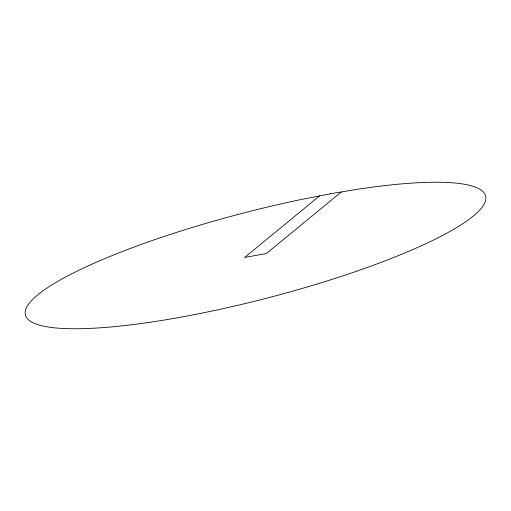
<?xml version="1.0" encoding="UTF-8"?>
<svg xmlns="http://www.w3.org/2000/svg" width="511" height="511" viewBox="0 0 511 511"><rect width="100%" height="100%" fill="white"/><g stroke="black" fill="none" stroke-linecap="round" stroke-linejoin="round"><path stroke-width="0.77" d="M319.56 195.905L244.616 257.467L266.384 253.533L341.335 191.964M330.694 193.733L301.631 199.405A237.672 44.125 -14.5 0 0 31.452 321.904A237.672 44.125 -14.5 0 0 398.746 255.468A237.672 44.125 -14.5 0 0 358.473 189.121L330.694 193.733"/></g></svg>
